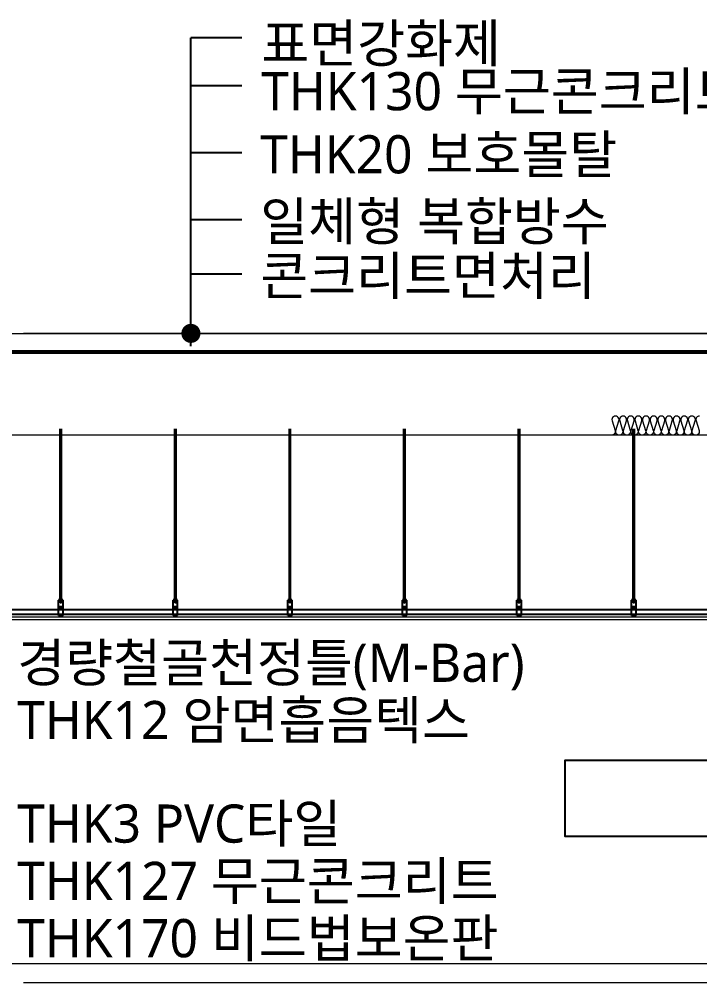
# Model space of a CAD drawing. Header units: millimetres. Extents: x -420989 to -259189, y -1306565 to -1134794.
# Drawn here: x -279657 to -274313, y -1146594 to -1139027 of the extents above; entities that cross this region are included whole.
import ezdxf
from ezdxf.enums import TextEntityAlignment as Align

# ---------------------------------------------------------------- set-up
doc = ezdxf.new("R2010")
doc.units = ezdxf.units.MM
doc.header["$LTSCALE"] = 100
doc.header["$MEASUREMENT"] = 0
doc.linetypes.add('CEN', pattern=[62, 60, -1, 0, -1])
doc.linetypes.add('HID', pattern=[2, 1.1, -0.9])
for name, color, linetype, lineweight in [('A-AXIS-LINE', 1, 'CEN', 15), ('A-CONC-LIN1', 2, 'CONTINUOUS', 40), ('A-CONC-LIN2', 7, 'CONTINUOUS', 25), ('A-MKXS-TEXT1', 3, 'CONTINUOUS', 25), ('A-MKXX-SYMB', 7, 'CONTINUOUS', 25), ('A-XXXX-FIN2', 6, 'CONTINUOUS', 20), ('A-XXXX-INSL2', 8, 'CONTINUOUS', 18), ('A-XXXX-WAT1', 9, 'HID', 20)]:
    doc.layers.add(name, color=color, linetype=linetype, lineweight=lineweight)
for name, color, linetype in [('A-MKXS-LEAD', 7, 'CONTINUOUS'), ('ELE-8', 8, 'CONTINUOUS'), ('FIN', 5, 'CONTINUOUS')]:
    doc.layers.add(name, color=color, linetype=linetype)
doc.styles.add('맑은고딕', font='malgun.ttf')

msp = doc.modelspace()

# ---------------------------------------------------------------- linework, layer by layer
at = {"layer": 'A-AXIS-LINE'}
for p, q in [((-267424.4, -1141494.2), (-284424.4, -1141494.2)), ((-267424.4, -1146594.2), (-284424.4, -1146594.2))]:
    msp.add_line(p, q, dxfattribs=at)
at = {"layer": 'A-CONC-LIN1'}
msp.add_line((-281724.4, -1141644.2), (-268924.4, -1141644.2), dxfattribs=at)
at = {"layer": 'A-CONC-LIN2'}
msp.add_lwpolyline([(-268924.4, -1141634.2), (-281699.4, -1141634.2), (-281714.4, -1141619.2), (-281714.4, -1140469.2), (-281739.4, -1140464.2)], dxfattribs=at)
at = {"layer": 'A-MKXS-LEAD'}
for p, q in [((-278308.7, -1141594.2), (-278308.7, -1139173.8)), ((-277908.7, -1139173.8), (-278308.7, -1139173.8)), ((-277908.7, -1139550.3), (-278308.7, -1139550.3)), ((-277908.7, -1140076.7), (-278308.7, -1140076.7)), ((-277908.7, -1140603.1), (-278308.7, -1140603.1)), ((-277908.7, -1141029.5), (-278308.7, -1141029.5))]:
    msp.add_line(p, q, dxfattribs=at)
at = {"layer": 'A-MKXS-LEAD', "const_width": 75}
msp.add_lwpolyline([(-278346.2, -1141494.2, 1), (-278271.2, -1141494.2, 1)], format="xyb", close=True, dxfattribs=at)
at = {"layer": 'A-MKXX-SYMB'}
msp.add_lwpolyline([(-271969.5, -1145446.7), (-275369.5, -1145446.7), (-275369.5, -1144846.7), (-271969.5, -1144846.7)], close=True, dxfattribs=at)
at = {"layer": 'A-XXXX-FIN2'}
for p, q in [((-281694.4, -1141494.2), (-268924.4, -1141494.2)), ((-270193.2, -1143722.2), (-281555.6, -1143722.2)), ((-270193.2, -1143744.2), (-281555.6, -1143744.2)), ((-281824.4, -1146444.2), (-268908.4, -1146444.2))]:
    msp.add_line(p, q, dxfattribs=at)
at = {"layer": 'A-XXXX-INSL2'}
msp.add_line((-271674.4, -1142294.2), (-280174.4, -1142294.2), dxfattribs=at)
msp.add_lwpolyline([(-274314.4, -1142144.2, 0.509267), (-274340.9, -1142180.6), (-274317.9, -1142257.9, -1.37259), (-274370.9, -1142257.9), (-274347.9, -1142180.6, 1.37259), (-274400.9, -1142180.6), (-274377.9, -1142257.9, -1.37259), (-274430.9, -1142257.9), (-274407.9, -1142180.6, 1.37259), (-274460.9, -1142180.6), (-274437.9, -1142257.9, -1.37259), (-274490.9, -1142257.9), (-274467.9, -1142180.6, 1.37259), (-274520.9, -1142180.6), (-274497.9, -1142257.9, -1.37259), (-274550.9, -1142257.9), (-274527.9, -1142180.6, 1.37259), (-274580.9, -1142180.6), (-274557.9, -1142257.9, -1.37259), (-274610.9, -1142257.9), (-274587.9, -1142180.6, 1.37259), (-274640.9, -1142180.6), (-274617.9, -1142257.9, -1.37259), (-274670.9, -1142257.9), (-274647.9, -1142180.6, 1.37259), (-274700.9, -1142180.6), (-274677.9, -1142257.9, -1.37259), (-274730.9, -1142257.9), (-274707.9, -1142180.6, 1.37259), (-274760.9, -1142180.6), (-274737.9, -1142257.9, -1.37259), (-274790.9, -1142257.9), (-274767.9, -1142180.6, 1.37259), (-274820.9, -1142180.6), (-274797.9, -1142257.9, -1.37259), (-274850.9, -1142257.9), (-274827.9, -1142180.6, 1.37259), (-274880.9, -1142180.6), (-274857.9, -1142257.9, -1.37259), (-274910.9, -1142257.9), (-274887.9, -1142180.6, 1.37259), (-274940.9, -1142180.6), (-274917.9, -1142257.9, -1.37259), (-274970.9, -1142257.9), (-274947.9, -1142180.6, 1.37259), (-275000.9, -1142180.6), (-274977.9, -1142257.9, -0.397901), (-274994.4, -1142292.4, -0.397901)], format="xyb", dxfattribs=at)
at = {"layer": 'A-XXXX-WAT1', "ltscale": 50}
msp.add_lwpolyline([(-281739.4, -1140464.2), (-281719.4, -1140472.2), (-281719.4, -1141621.3), (-281701.5, -1141639.2), (-268924.4, -1141639.2)], dxfattribs=at)
at = {"layer": 'ELE-8'}
for p, q in [((-279335.4, -1143610.7), (-279335.4, -1142244.2)), ((-279325.4, -1143610.7), (-279325.4, -1142244.2)), ((-278435.4, -1143610.7), (-278435.4, -1142244.2)), ((-278425.4, -1143610.7), (-278425.4, -1142244.2)), ((-277535.4, -1143610.7), (-277535.4, -1142244.2)), ((-277525.4, -1143610.7), (-277525.4, -1142244.2)), ((-276635.4, -1143610.7), (-276635.4, -1142244.2)), ((-276625.4, -1143610.7), (-276625.4, -1142244.2)), ((-275735.4, -1143610.7), (-275735.4, -1142244.2)), ((-275725.4, -1143610.7), (-275725.4, -1142244.2)), ((-274835.4, -1143610.7), (-274835.4, -1142244.2)), ((-274825.4, -1143610.7), (-274825.4, -1142244.2)), ((-279347.9, -1143589.2), (-279312.9, -1143589.2)), ((-279347.9, -1143709.2), (-279347.9, -1143589.2)), ((-279347.9, -1143591.2), (-279312.9, -1143591.2)), ((-279342.4, -1143593.2), (-279342.4, -1143587.2)), ((-279342.4, -1143587.2), (-279318.4, -1143587.2)), ((-279339.4, -1143579.2), (-279340.4, -1143580.2)), ((-279340.4, -1143587.2), (-279340.4, -1143580.2)), ((-279340.4, -1143587.2), (-279340.4, -1143580.2)), ((-279339.4, -1143579.2), (-279321.4, -1143579.2)), ((-279337.1, -1143579.2), (-279335.4, -1143580.9)), ((-279337.1, -1143587.2), (-279335.4, -1143585.6)), ((-279333.7, -1143579.2), (-279335.4, -1143580.9)), ((-279333.7, -1143587.2), (-279335.4, -1143585.6)), ((-279327.1, -1143579.2), (-279325.4, -1143580.9)), ((-279327.1, -1143587.2), (-279325.4, -1143585.6)), ((-279323.7, -1143579.2), (-279325.4, -1143580.9)), ((-279323.7, -1143587.2), (-279325.4, -1143585.6)), ((-279320.4, -1143580.2), (-279321.4, -1143579.2)), ((-279320.4, -1143587.2), (-279320.4, -1143580.2)), ((-279320.4, -1143587.2), (-279320.4, -1143580.2)), ((-279318.4, -1143593.2), (-279318.4, -1143587.2)), ((-279312.9, -1143709.2), (-279312.9, -1143589.2)), ((-278447.9, -1143589.2), (-278412.9, -1143589.2)), ((-278447.9, -1143709.2), (-278447.9, -1143589.2)), ((-278447.9, -1143591.2), (-278412.9, -1143591.2)), ((-278442.4, -1143593.2), (-278442.4, -1143587.2)), ((-278442.4, -1143587.2), (-278418.4, -1143587.2)), ((-278439.4, -1143579.2), (-278440.4, -1143580.2)), ((-278440.4, -1143587.2), (-278440.4, -1143580.2)), ((-278440.4, -1143587.2), (-278440.4, -1143580.2)), ((-278439.4, -1143579.2), (-278421.4, -1143579.2)), ((-278437.1, -1143579.2), (-278435.4, -1143580.9)), ((-278437.1, -1143587.2), (-278435.4, -1143585.6)), ((-278433.7, -1143579.2), (-278435.4, -1143580.9)), ((-278433.7, -1143587.2), (-278435.4, -1143585.6)), ((-278427.1, -1143579.2), (-278425.4, -1143580.9)), ((-278427.1, -1143587.2), (-278425.4, -1143585.6)), ((-278423.7, -1143579.2), (-278425.4, -1143580.9)), ((-278423.7, -1143587.2), (-278425.4, -1143585.6)), ((-278420.4, -1143580.2), (-278421.4, -1143579.2)), ((-278420.4, -1143587.2), (-278420.4, -1143580.2)), ((-278420.4, -1143587.2), (-278420.4, -1143580.2)), ((-278418.4, -1143593.2), (-278418.4, -1143587.2)), ((-278412.9, -1143709.2), (-278412.9, -1143589.2)), ((-277547.9, -1143589.2), (-277512.9, -1143589.2)), ((-277547.9, -1143709.2), (-277547.9, -1143589.2)), ((-277547.9, -1143591.2), (-277512.9, -1143591.2)), ((-277542.4, -1143593.2), (-277542.4, -1143587.2)), ((-277542.4, -1143587.2), (-277518.4, -1143587.2)), ((-277539.4, -1143579.2), (-277540.4, -1143580.2)), ((-277540.4, -1143587.2), (-277540.4, -1143580.2)), ((-277540.4, -1143587.2), (-277540.4, -1143580.2)), ((-277539.4, -1143579.2), (-277521.4, -1143579.2)), ((-277537.1, -1143579.2), (-277535.4, -1143580.9)), ((-277537.1, -1143587.2), (-277535.4, -1143585.6)), ((-277533.7, -1143579.2), (-277535.4, -1143580.9)), ((-277533.7, -1143587.2), (-277535.4, -1143585.6)), ((-277527.1, -1143579.2), (-277525.4, -1143580.9)), ((-277527.1, -1143587.2), (-277525.4, -1143585.6)), ((-277523.7, -1143579.2), (-277525.4, -1143580.9)), ((-277523.7, -1143587.2), (-277525.4, -1143585.6)), ((-277520.4, -1143580.2), (-277521.4, -1143579.2)), ((-277520.4, -1143587.2), (-277520.4, -1143580.2)), ((-277520.4, -1143587.2), (-277520.4, -1143580.2)), ((-277518.4, -1143593.2), (-277518.4, -1143587.2)), ((-277512.9, -1143709.2), (-277512.9, -1143589.2)), ((-276647.9, -1143589.2), (-276612.9, -1143589.2)), ((-276647.9, -1143709.2), (-276647.9, -1143589.2)), ((-276647.9, -1143591.2), (-276612.9, -1143591.2)), ((-276642.4, -1143593.2), (-276642.4, -1143587.2)), ((-276642.4, -1143587.2), (-276618.4, -1143587.2)), ((-276639.4, -1143579.2), (-276640.4, -1143580.2)), ((-276640.4, -1143587.2), (-276640.4, -1143580.2)), ((-276640.4, -1143587.2), (-276640.4, -1143580.2)), ((-276639.4, -1143579.2), (-276621.4, -1143579.2)), ((-276637.1, -1143579.2), (-276635.4, -1143580.9)), ((-276637.1, -1143587.2), (-276635.4, -1143585.6)), ((-276633.7, -1143579.2), (-276635.4, -1143580.9)), ((-276633.7, -1143587.2), (-276635.4, -1143585.6)), ((-276627.1, -1143579.2), (-276625.4, -1143580.9)), ((-276627.1, -1143587.2), (-276625.4, -1143585.6)), ((-276623.7, -1143579.2), (-276625.4, -1143580.9)), ((-276623.7, -1143587.2), (-276625.4, -1143585.6)), ((-276620.4, -1143580.2), (-276621.4, -1143579.2)), ((-276620.4, -1143587.2), (-276620.4, -1143580.2)), ((-276620.4, -1143587.2), (-276620.4, -1143580.2)), ((-276618.4, -1143593.2), (-276618.4, -1143587.2)), ((-276612.9, -1143709.2), (-276612.9, -1143589.2)), ((-275747.9, -1143589.2), (-275712.9, -1143589.2)), ((-275747.9, -1143709.2), (-275747.9, -1143589.2)), ((-275747.9, -1143591.2), (-275712.9, -1143591.2)), ((-275742.4, -1143593.2), (-275742.4, -1143587.2)), ((-275742.4, -1143587.2), (-275718.4, -1143587.2)), ((-275739.4, -1143579.2), (-275740.4, -1143580.2)), ((-275740.4, -1143587.2), (-275740.4, -1143580.2)), ((-275740.4, -1143587.2), (-275740.4, -1143580.2)), ((-275739.4, -1143579.2), (-275721.4, -1143579.2)), ((-275737.1, -1143579.2), (-275735.4, -1143580.9)), ((-275737.1, -1143587.2), (-275735.4, -1143585.6)), ((-275733.7, -1143579.2), (-275735.4, -1143580.9)), ((-275733.7, -1143587.2), (-275735.4, -1143585.6)), ((-275727.1, -1143579.2), (-275725.4, -1143580.9)), ((-275727.1, -1143587.2), (-275725.4, -1143585.6)), ((-275723.7, -1143579.2), (-275725.4, -1143580.9)), ((-275723.7, -1143587.2), (-275725.4, -1143585.6)), ((-275720.4, -1143580.2), (-275721.4, -1143579.2)), ((-275720.4, -1143587.2), (-275720.4, -1143580.2)), ((-275720.4, -1143587.2), (-275720.4, -1143580.2)), ((-275718.4, -1143593.2), (-275718.4, -1143587.2)), ((-275712.9, -1143709.2), (-275712.9, -1143589.2)), ((-274847.9, -1143589.2), (-274812.9, -1143589.2)), ((-274847.9, -1143709.2), (-274847.9, -1143589.2)), ((-274847.9, -1143591.2), (-274812.9, -1143591.2)), ((-274842.4, -1143593.2), (-274842.4, -1143587.2)), ((-274842.4, -1143587.2), (-274818.4, -1143587.2)), ((-274839.4, -1143579.2), (-274840.4, -1143580.2)), ((-274840.4, -1143587.2), (-274840.4, -1143580.2)), ((-274840.4, -1143587.2), (-274840.4, -1143580.2)), ((-274839.4, -1143579.2), (-274821.4, -1143579.2)), ((-274837.1, -1143579.2), (-274835.4, -1143580.9)), ((-274837.1, -1143587.2), (-274835.4, -1143585.6)), ((-274833.7, -1143579.2), (-274835.4, -1143580.9)), ((-274833.7, -1143587.2), (-274835.4, -1143585.6)), ((-274827.1, -1143579.2), (-274825.4, -1143580.9)), ((-274827.1, -1143587.2), (-274825.4, -1143585.6)), ((-274823.7, -1143579.2), (-274825.4, -1143580.9)), ((-274823.7, -1143587.2), (-274825.4, -1143585.6)), ((-274820.4, -1143580.2), (-274821.4, -1143579.2)), ((-274820.4, -1143587.2), (-274820.4, -1143580.2)), ((-274820.4, -1143587.2), (-274820.4, -1143580.2)), ((-274818.4, -1143593.2), (-274818.4, -1143587.2)), ((-274812.9, -1143709.2), (-274812.9, -1143589.2)), ((-279347.9, -1143639.2), (-279312.9, -1143639.2)), ((-279342.4, -1143593.2), (-279318.4, -1143593.2)), ((-279342.4, -1143593.2), (-279318.4, -1143593.2)), ((-279340.4, -1143600.2), (-279340.4, -1143593.2)), ((-279339.4, -1143601.2), (-279340.4, -1143600.2)), ((-279339.4, -1143601.2), (-279340.4, -1143600.2)), ((-279339.4, -1143601.2), (-279321.4, -1143601.2)), ((-279337.1, -1143593.2), (-279335.4, -1143594.9)), ((-279337.1, -1143593.2), (-279335.4, -1143594.9)), ((-279337.1, -1143601.2), (-279335.4, -1143599.6)), ((-279333.7, -1143593.2), (-279335.4, -1143594.9)), ((-279335.4, -1143610.7), (-279335.4, -1143593.2)), ((-279333.7, -1143593.2), (-279335.4, -1143594.9)), ((-279333.7, -1143601.2), (-279335.4, -1143599.6)), ((-279325.4, -1143610.7), (-279335.4, -1143610.7)), ((-279335.4, -1143610.7), (-279334.4, -1143611.7)), ((-279326.4, -1143611.7), (-279334.4, -1143611.7)), ((-279330.4, -1143601.2), (-279330.4, -1143593.2)), ((-279330.4, -1143601.2), (-279330.4, -1143593.2)), ((-279327.1, -1143593.2), (-279325.4, -1143594.9)), ((-279327.1, -1143601.2), (-279325.4, -1143599.6)), ((-279325.4, -1143610.7), (-279326.4, -1143611.7)), ((-279323.7, -1143593.2), (-279325.4, -1143594.9)), ((-279325.4, -1143610.7), (-279325.4, -1143593.2)), ((-279323.7, -1143601.2), (-279325.4, -1143599.6)), ((-279320.4, -1143600.2), (-279321.4, -1143601.2)), ((-279320.4, -1143600.2), (-279320.4, -1143593.2)), ((-278447.9, -1143639.2), (-278412.9, -1143639.2)), ((-278442.4, -1143593.2), (-278418.4, -1143593.2)), ((-278442.4, -1143593.2), (-278418.4, -1143593.2)), ((-278440.4, -1143600.2), (-278440.4, -1143593.2)), ((-278439.4, -1143601.2), (-278440.4, -1143600.2)), ((-278439.4, -1143601.2), (-278440.4, -1143600.2)), ((-278439.4, -1143601.2), (-278421.4, -1143601.2)), ((-278437.1, -1143593.2), (-278435.4, -1143594.9)), ((-278437.1, -1143593.2), (-278435.4, -1143594.9)), ((-278437.1, -1143601.2), (-278435.4, -1143599.6)), ((-278433.7, -1143593.2), (-278435.4, -1143594.9)), ((-278435.4, -1143610.7), (-278435.4, -1143593.2)), ((-278433.7, -1143593.2), (-278435.4, -1143594.9)), ((-278433.7, -1143601.2), (-278435.4, -1143599.6)), ((-278425.4, -1143610.7), (-278435.4, -1143610.7)), ((-278435.4, -1143610.7), (-278434.4, -1143611.7)), ((-278426.4, -1143611.7), (-278434.4, -1143611.7)), ((-278430.4, -1143601.2), (-278430.4, -1143593.2)), ((-278430.4, -1143601.2), (-278430.4, -1143593.2)), ((-278427.1, -1143593.2), (-278425.4, -1143594.9)), ((-278427.1, -1143601.2), (-278425.4, -1143599.6)), ((-278425.4, -1143610.7), (-278426.4, -1143611.7)), ((-278423.7, -1143593.2), (-278425.4, -1143594.9)), ((-278425.4, -1143610.7), (-278425.4, -1143593.2)), ((-278423.7, -1143601.2), (-278425.4, -1143599.6)), ((-278420.4, -1143600.2), (-278421.4, -1143601.2)), ((-278420.4, -1143600.2), (-278420.4, -1143593.2)), ((-277547.9, -1143639.2), (-277512.9, -1143639.2)), ((-277542.4, -1143593.2), (-277518.4, -1143593.2)), ((-277542.4, -1143593.2), (-277518.4, -1143593.2)), ((-277540.4, -1143600.2), (-277540.4, -1143593.2)), ((-277539.4, -1143601.2), (-277540.4, -1143600.2)), ((-277539.4, -1143601.2), (-277540.4, -1143600.2)), ((-277539.4, -1143601.2), (-277521.4, -1143601.2)), ((-277537.1, -1143593.2), (-277535.4, -1143594.9)), ((-277537.1, -1143593.2), (-277535.4, -1143594.9)), ((-277537.1, -1143601.2), (-277535.4, -1143599.6)), ((-277533.7, -1143593.2), (-277535.4, -1143594.9)), ((-277535.4, -1143610.7), (-277535.4, -1143593.2)), ((-277533.7, -1143593.2), (-277535.4, -1143594.9)), ((-277533.7, -1143601.2), (-277535.4, -1143599.6)), ((-277525.4, -1143610.7), (-277535.4, -1143610.7)), ((-277535.4, -1143610.7), (-277534.4, -1143611.7)), ((-277526.4, -1143611.7), (-277534.4, -1143611.7)), ((-277530.4, -1143601.2), (-277530.4, -1143593.2)), ((-277530.4, -1143601.2), (-277530.4, -1143593.2)), ((-277527.1, -1143593.2), (-277525.4, -1143594.9)), ((-277527.1, -1143601.2), (-277525.4, -1143599.6)), ((-277525.4, -1143610.7), (-277526.4, -1143611.7)), ((-277523.7, -1143593.2), (-277525.4, -1143594.9)), ((-277525.4, -1143610.7), (-277525.4, -1143593.2)), ((-277523.7, -1143601.2), (-277525.4, -1143599.6)), ((-277520.4, -1143600.2), (-277521.4, -1143601.2)), ((-277520.4, -1143600.2), (-277520.4, -1143593.2)), ((-276647.9, -1143639.2), (-276612.9, -1143639.2)), ((-276642.4, -1143593.2), (-276618.4, -1143593.2)), ((-276642.4, -1143593.2), (-276618.4, -1143593.2)), ((-276640.4, -1143600.2), (-276640.4, -1143593.2)), ((-276639.4, -1143601.2), (-276640.4, -1143600.2)), ((-276639.4, -1143601.2), (-276640.4, -1143600.2)), ((-276639.4, -1143601.2), (-276621.4, -1143601.2)), ((-276637.1, -1143593.2), (-276635.4, -1143594.9)), ((-276637.1, -1143593.2), (-276635.4, -1143594.9)), ((-276637.1, -1143601.2), (-276635.4, -1143599.6)), ((-276633.7, -1143593.2), (-276635.4, -1143594.9)), ((-276635.4, -1143610.7), (-276635.4, -1143593.2)), ((-276633.7, -1143593.2), (-276635.4, -1143594.9)), ((-276633.7, -1143601.2), (-276635.4, -1143599.6)), ((-276625.4, -1143610.7), (-276635.4, -1143610.7)), ((-276635.4, -1143610.7), (-276634.4, -1143611.7)), ((-276626.4, -1143611.7), (-276634.4, -1143611.7)), ((-276630.4, -1143601.2), (-276630.4, -1143593.2)), ((-276630.4, -1143601.2), (-276630.4, -1143593.2)), ((-276627.1, -1143593.2), (-276625.4, -1143594.9)), ((-276627.1, -1143601.2), (-276625.4, -1143599.6)), ((-276625.4, -1143610.7), (-276626.4, -1143611.7)), ((-276623.7, -1143593.2), (-276625.4, -1143594.9)), ((-276625.4, -1143610.7), (-276625.4, -1143593.2)), ((-276623.7, -1143601.2), (-276625.4, -1143599.6)), ((-276620.4, -1143600.2), (-276621.4, -1143601.2)), ((-276620.4, -1143600.2), (-276620.4, -1143593.2)), ((-275747.9, -1143639.2), (-275712.9, -1143639.2)), ((-275742.4, -1143593.2), (-275718.4, -1143593.2)), ((-275742.4, -1143593.2), (-275718.4, -1143593.2)), ((-275740.4, -1143600.2), (-275740.4, -1143593.2)), ((-275739.4, -1143601.2), (-275740.4, -1143600.2)), ((-275739.4, -1143601.2), (-275740.4, -1143600.2)), ((-275739.4, -1143601.2), (-275721.4, -1143601.2)), ((-275737.1, -1143593.2), (-275735.4, -1143594.9)), ((-275737.1, -1143593.2), (-275735.4, -1143594.9)), ((-275737.1, -1143601.2), (-275735.4, -1143599.6)), ((-275733.7, -1143593.2), (-275735.4, -1143594.9)), ((-275735.4, -1143610.7), (-275735.4, -1143593.2)), ((-275733.7, -1143593.2), (-275735.4, -1143594.9)), ((-275733.7, -1143601.2), (-275735.4, -1143599.6)), ((-275725.4, -1143610.7), (-275735.4, -1143610.7)), ((-275735.4, -1143610.7), (-275734.4, -1143611.7)), ((-275726.4, -1143611.7), (-275734.4, -1143611.7)), ((-275730.4, -1143601.2), (-275730.4, -1143593.2)), ((-275730.4, -1143601.2), (-275730.4, -1143593.2)), ((-275727.1, -1143593.2), (-275725.4, -1143594.9)), ((-275727.1, -1143601.2), (-275725.4, -1143599.6)), ((-275725.4, -1143610.7), (-275726.4, -1143611.7)), ((-275723.7, -1143593.2), (-275725.4, -1143594.9)), ((-275725.4, -1143610.7), (-275725.4, -1143593.2)), ((-275723.7, -1143601.2), (-275725.4, -1143599.6)), ((-275720.4, -1143600.2), (-275721.4, -1143601.2)), ((-275720.4, -1143600.2), (-275720.4, -1143593.2)), ((-274847.9, -1143639.2), (-274812.9, -1143639.2)), ((-274842.4, -1143593.2), (-274818.4, -1143593.2)), ((-274842.4, -1143593.2), (-274818.4, -1143593.2)), ((-274840.4, -1143600.2), (-274840.4, -1143593.2)), ((-274839.4, -1143601.2), (-274840.4, -1143600.2)), ((-274839.4, -1143601.2), (-274840.4, -1143600.2)), ((-274839.4, -1143601.2), (-274821.4, -1143601.2)), ((-274837.1, -1143593.2), (-274835.4, -1143594.9)), ((-274837.1, -1143593.2), (-274835.4, -1143594.9)), ((-274837.1, -1143601.2), (-274835.4, -1143599.6)), ((-274833.7, -1143593.2), (-274835.4, -1143594.9)), ((-274835.4, -1143610.7), (-274835.4, -1143593.2)), ((-274833.7, -1143593.2), (-274835.4, -1143594.9)), ((-274833.7, -1143601.2), (-274835.4, -1143599.6)), ((-274825.4, -1143610.7), (-274835.4, -1143610.7)), ((-274835.4, -1143610.7), (-274834.4, -1143611.7)), ((-274826.4, -1143611.7), (-274834.4, -1143611.7)), ((-274830.4, -1143601.2), (-274830.4, -1143593.2)), ((-274830.4, -1143601.2), (-274830.4, -1143593.2)), ((-274827.1, -1143593.2), (-274825.4, -1143594.9)), ((-274827.1, -1143601.2), (-274825.4, -1143599.6)), ((-274825.4, -1143610.7), (-274826.4, -1143611.7)), ((-274823.7, -1143593.2), (-274825.4, -1143594.9)), ((-274825.4, -1143610.7), (-274825.4, -1143593.2)), ((-274823.7, -1143601.2), (-274825.4, -1143599.6)), ((-274820.4, -1143600.2), (-274821.4, -1143601.2)), ((-274820.4, -1143600.2), (-274820.4, -1143593.2)), ((-279347.9, -1143709.2), (-279312.9, -1143709.2)), ((-278447.9, -1143709.2), (-278412.9, -1143709.2)), ((-277547.9, -1143709.2), (-277512.9, -1143709.2)), ((-276647.9, -1143709.2), (-276612.9, -1143709.2)), ((-275747.9, -1143709.2), (-275712.9, -1143709.2)), ((-274847.9, -1143709.2), (-274812.9, -1143709.2))]:
    msp.add_line(p, q, dxfattribs=at)
for centre in [(-279330.4, -1143654), (-278430.4, -1143654), (-277530.4, -1143654), (-276630.4, -1143654), (-275730.4, -1143654), (-274830.4, -1143654)]:
    msp.add_circle(centre, 6.1, dxfattribs=at)
at = {"layer": 'FIN', "color": 8}
for p, q in [((-270213.2, -1143665.2), (-281480.6, -1143665.2)), ((-270213.2, -1143666.2), (-281480.6, -1143666.2)), ((-270213.2, -1143702.2), (-281490.6, -1143702.2)), ((-270213.2, -1143701.2), (-281489.6, -1143701.2))]:
    msp.add_line(p, q, dxfattribs=at)

# ---------------------------------------------------------------- texts
at = {"layer": 'A-MKXS-TEXT1', "style": '맑은고딕'}
for s, p in [('표면강화제', (-277755.9, -1139215.7)), ('THK130 무근콘크리트', (-277755.9, -1139592.1)), ('THK20 보호몰탈', (-277764.1, -1140087.9)), ('일체형 복합방수', (-277764.1, -1140614.3)), ('콘크리트면처리', (-277764.1, -1141040.7)), ('경량철골천정틀(M-Bar)', (-279672.5, -1144081.1)), ('THK12 암면흡음텍스', (-279672.5, -1144531.1)), ('THK3 PVC타일', (-279672.5, -1145344.2)), ('THK127 무근콘크리트', (-279672.5, -1145794.2)), ('THK170 비드법보온판', (-279672.5, -1146244.2))]:
    msp.add_text(s, height=300, dxfattribs=at).set_placement(p, align=Align.MIDDLE_LEFT)

doc.saveas('drawing.dxf')
